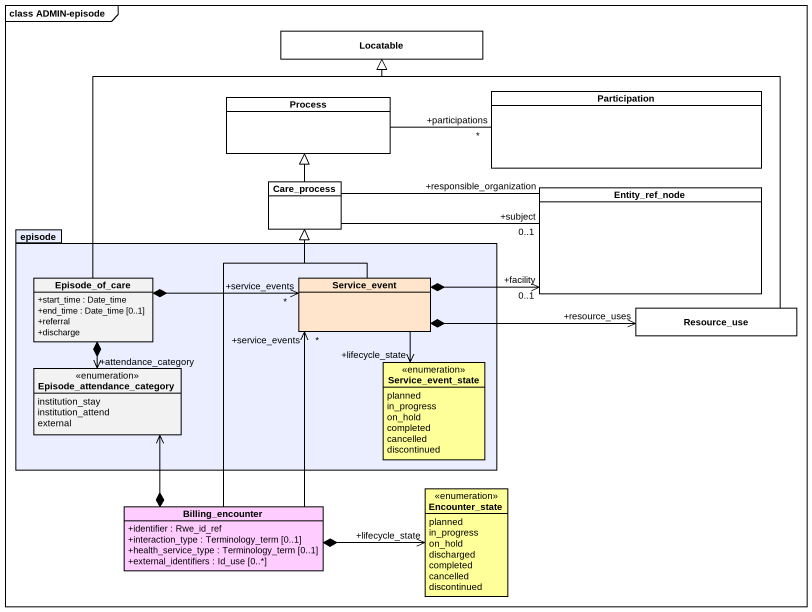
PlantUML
@startuml
mainframe class ADMIN-episode
hide circle
hide empty members
skinparam classAttributeIconSize 0
class Locatable #FFFFFF
class "Process" as Process_ #FFFFFF
class Participation #FFFFFF
class Care_process #FFFFFF
class Entity_ref_node #FFFFFF
package episode #EAEEFF {
  class Episode_of_care #F2F2F2 {
    +start_time : Date_time
    +end_time : Date_time [0..1]
    +referral
    +discharge
  }
  class Service_event #FFE5CB
  enum Episode_attendance_category #F2F2F2 {
    institution_stay
    institution_attend
    external
  }
  enum Service_event_state #FFFF99 {
    planned
    in_progress
    on_hold
    completed
    cancelled
    discontinued
  }
}
class Resource_use #FFFFFF
enum Encounter_state #FFFF99 {
  planned
  in_progress
  on_hold
  discharged
  completed
  cancelled
  discontinued
}
class Billing_encounter #FFCCFF {
  +identifier : Rwe_id_ref
  +interaction_type : Terminology_term [0..1]
  +health_service_type : Terminology_term [0..1]
  +external_identifiers : Id_use [0..*]
}
Process_ -right- "+participations\n*" Participation
Care_process -up-|> Process_
Care_process -right- "+responsible_organization" Entity_ref_node
Entity_ref_node "+subject\n0..1" -left- Care_process
Entity_ref_node "+facility\n0..1" <-left-* Service_event
Episode_of_care -up-|> Locatable
Episode_of_care *-right-> "+service_events\n*" Service_event
Episode_of_care *--> "+attendance_category" Episode_attendance_category
Service_event -up-|> Care_process
Service_event *-right-> "+resource_uses" Resource_use
Resource_use -up-|> Locatable
Service_event_state "+lifecycle_state" <-up- Service_event
Encounter_state "+lifecycle_state" <-left-* Billing_encounter
Billing_encounter -up-|> Care_process
Billing_encounter -up-> "+service_events\n*" Service_event
Billing_encounter *-up-> Episode_attendance_category
@enduml
